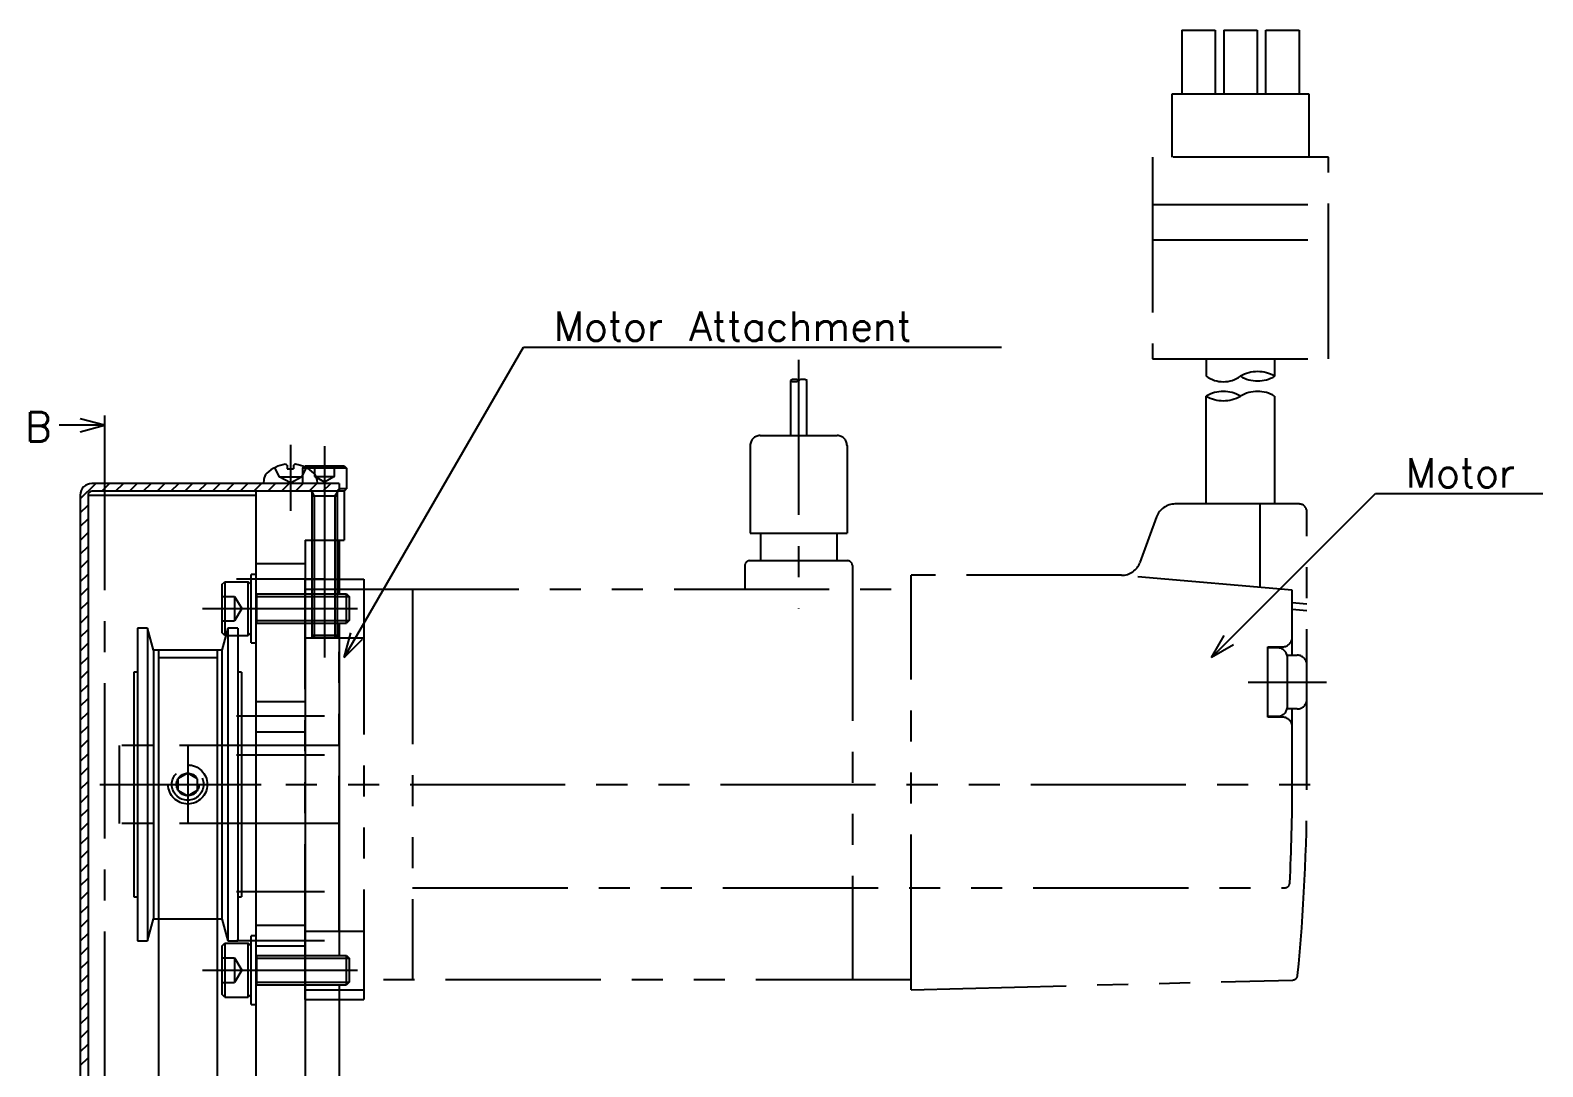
# Model space of a CAD drawing. Extents: x -2 to 451, y -8 to 279.
# Drawn here: x 187.6 to 342.4, y 173.4 to 279.5 of the extents above; entities that cross this region are included whole.
import ezdxf

# ---------------------------------------------------------------- set-up
doc = ezdxf.new("R2010")
doc.units = 0
doc.header["$LTSCALE"] = 0.5
for name, pattern in [('CENTER', [50.8, 31.75, -6.35, 6.35, -6.35]), ('DASHED', [19.05, 12.7, -6.35]), ('PHANTOM', [63.5, 31.75, -6.35, 6.35, -6.35, 6.35, -6.35])]:
    doc.linetypes.add(name, pattern=pattern)
for name, color, linetype in [('MSM_CENTER', 1, 'CENTER'), ('MSM_CONTINUOUS', 7, 'CONTINUOUS'), ('MSM_DASHED', 4, 'DASHED'), ('MSM_IMAGINARY', 6, 'PHANTOM'), ('MSM_NARROW', 5, 'CONTINUOUS'), ('MSM_PART_NUMBER', 7, 'CONTINUOUS')]:
    doc.layers.add(name, color=color, linetype=linetype)
doc.styles.get("Standard").update_dxf_attribs({"font": 'txt.shx', "height": 3, "bigfont": 'bigfont.shx'})

msp = doc.modelspace()

# ---------------------------------------------------------------- linework, layer by layer
at = {"layer": 'MSM_CENTER'}
for p, q in [((195.26, 238.06), (195.26, 90.3)), ((214.26, 237.06), (214.26, 230.3)), ((217.76, 236.9), (217.76, 215.3)), ((217.76, 223.3), (208.76, 223.3)), ((205.26, 220.3), (222.26, 220.3)), ((217.76, 209.3), (208.76, 209.3)), ((203.76, 206.3), (203.76, 198.3)), ((217.76, 205.3), (208.76, 205.3)), ((196.26, 202.3), (211.26, 202.3)), ((217.76, 191.3), (208.76, 191.3)), ((217.76, 186.3), (208.76, 186.3)), ((205.26, 183.3), (222.26, 183.3))]:
    msp.add_line(p, q, dxfattribs=at)
at = {"layer": 'MSM_CONTINUOUS'}
for p, q in [((195.26, 240.06), (195.26, 238.06)), ((213.93, 234.98), (213.95, 234.6)), ((213.95, 234.6), (214.58, 234.6)), ((214.59, 234.98), (214.58, 234.6)), ((215.67, 234.81), (215.76, 234.9)), ((215.76, 234.9), (219.76, 234.9)), ((220.01, 234.65), (215.98, 234.65)), ((219.76, 234.9), (220.01, 234.65)), ((220.01, 234.65), (220.01, 232.55)), ((219.26, 233.1), (193.96, 233.1)), ((219.76, 232.3), (193.96, 232.3)), ((210.76, 105.3), (210.76, 232.3)), ((211.55, 233.5), (211.51, 233.1)), ((216.98, 233.5), (217.01, 233.1)), ((219.26, 233.1), (219.26, 232.3)), ((220.01, 232.55), (219.26, 232.55)), ((219.76, 232.3), (220.01, 232.55)), ((219.76, 232.3), (219.76, 227.3)), ((192.76, 231.9), (192.76, 105.7)), ((193.56, 231.9), (193.56, 105.7)), ((193.56, 231.9), (210.76, 231.9)), ((215.76, 227.3), (215.76, 168.3)), ((215.76, 227.3), (219.76, 227.3)), ((216.46, 227.3), (216.46, 221.8)), ((219.06, 227.3), (219.06, 221.8)), ((219.26, 227.3), (219.26, 221.8)), ((207.26, 222.75), (207.56, 223.05)), ((207.56, 223.05), (209.96, 223.05)), ((207.56, 223.05), (207.56, 217.55)), ((210.26, 222.75), (209.96, 223.05)), ((209.96, 217.55), (209.96, 223.05)), ((210.76, 223.8), (210.26, 223.8)), ((210.26, 216.8), (210.26, 223.8)), ((207.26, 222.75), (207.26, 217.85)), ((215.76, 221.8), (219.99, 221.8)), ((219.99, 218.8), (219.99, 221.8)), ((219.99, 221.8), (220.26, 221.53)), ((220.26, 221.53), (220.26, 219.07)), ((198.62, 218.3), (198.62, 186.3)), ((199.66, 218.3), (198.62, 218.3)), ((199.66, 218.3), (199.66, 186.3)), ((200.26, 216.05), (199.66, 218.3)), ((207.86, 218.3), (207.26, 216.05)), ((207.86, 218.3), (207.86, 186.3)), ((208.9, 218.3), (207.86, 218.3)), ((208.9, 218.3), (208.9, 186.3)), ((215.76, 218.8), (219.99, 218.8)), ((216.46, 218.8), (216.46, 217.54)), ((219.06, 218.8), (219.06, 217.54)), ((219.26, 218.8), (219.26, 184.8)), ((220.26, 219.07), (219.99, 218.8)), ((207.56, 217.55), (207.26, 217.85)), ((207.56, 217.55), (207.66, 217.55)), ((208.9, 217.55), (209.96, 217.55)), ((210.26, 217.85), (209.96, 217.55)), ((210.26, 216.8), (210.76, 216.8)), ((219.06, 217.54), (216.46, 217.54)), ((216.7, 217.3), (216.46, 217.54)), ((218.82, 217.3), (216.7, 217.3)), ((218.82, 217.3), (219.06, 217.54)), ((200.26, 216.05), (200.26, 188.55)), ((207.26, 216.05), (200.26, 216.05)), ((200.76, 216.05), (200.76, 117.55)), ((206.76, 216.05), (206.76, 117.55)), ((207.26, 216.05), (207.26, 188.55)), ((198.26, 213.8), (198.26, 190.8)), ((198.62, 213.8), (198.26, 213.8)), ((209.26, 213.8), (208.9, 213.8)), ((209.26, 213.8), (209.26, 190.8)), ((198.26, 190.8), (198.62, 190.8)), ((208.9, 190.8), (209.26, 190.8)), ((199.66, 186.3), (200.26, 188.55)), ((200.26, 188.55), (200.76, 188.55)), ((206.76, 188.55), (207.26, 188.55)), ((207.26, 188.55), (207.86, 186.3)), ((198.62, 186.3), (199.66, 186.3)), ((207.26, 185.75), (207.56, 186.05)), ((207.26, 185.75), (207.26, 180.85)), ((207.56, 186.05), (209.96, 186.05)), ((207.56, 186.05), (207.56, 180.55)), ((207.86, 186.3), (208.9, 186.3)), ((210.26, 185.75), (209.96, 186.05)), ((209.96, 180.55), (209.96, 186.05)), ((210.76, 186.8), (210.26, 186.8)), ((210.26, 179.8), (210.26, 186.8)), ((215.76, 184.8), (219.99, 184.8)), ((219.99, 181.8), (219.99, 184.8)), ((219.99, 184.8), (220.26, 184.53)), ((220.26, 184.53), (220.26, 182.07)), ((215.76, 181.8), (219.99, 181.8)), ((219.26, 181.8), (219.26, 168.3)), ((220.26, 182.07), (219.99, 181.8)), ((207.56, 180.55), (207.26, 180.85)), ((207.56, 180.55), (209.96, 180.55)), ((210.26, 180.85), (209.96, 180.55)), ((210.26, 179.8), (210.76, 179.8))]:
    msp.add_line(p, q, dxfattribs=at)
at = {"layer": 'MSM_CONTINUOUS', "extrusion": (0, 0, -1)}
for p, q in [((195.26, 239.06), (190.62, 239.06)), ((195.26, 239.06), (192.76, 239.73)), ((192.76, 238.39), (195.26, 239.06))]:
    msp.add_line(p, q, dxfattribs=at)
at = {"layer": 'MSM_CONTINUOUS'}
for centre, radius, start, end in [((212.54, 233.42), 1, 133.4267, 175), ((214.26, 231.6), 3.5, 98.5396, 133.4267), ((213.73, 234.78), 0.284, 44.1872, 87.0617), ((214.8, 234.78), 0.284, 92.9383, 135.8128), ((214.26, 231.6), 3.5, 46.5733, 81.4604), ((215.98, 233.42), 1, 5, 46.5733), ((193.96, 231.9), 1.2, 90, 180), ((193.96, 231.9), 0.4, 90, 180)]:
    msp.add_arc(centre, radius, start, end, dxfattribs=at)
at = {"layer": 'MSM_DASHED'}
for p, q in [((212.65, 234.71), (213.12, 233.77)), ((214.26, 233.17), (213.12, 233.77)), ((213.12, 233.77), (215.41, 233.77)), ((214.26, 233.17), (215.41, 233.77)), ((215.87, 234.71), (215.41, 233.77)), ((215.51, 234.65), (215.67, 234.81)), ((215.51, 234.65), (215.51, 233.1)), ((215.98, 234.65), (215.51, 234.65)), ((216.76, 233.8), (216.76, 234.9)), ((216.76, 233.8), (218.76, 233.8)), ((217.76, 233.22), (216.76, 233.8)), ((217.76, 234.9), (217.76, 233.8)), ((218.76, 233.8), (217.76, 233.22)), ((218.76, 233.8), (218.76, 234.9)), ((216.46, 232.2), (216.46, 227.3)), ((219.06, 232.2), (219.06, 227.3)), ((219.06, 231.81), (216.46, 231.81)), ((216.7, 231.81), (216.7, 227.3)), ((218.82, 231.81), (218.82, 227.3)), ((210.76, 224.9), (215.76, 224.9)), ((207.26, 221.55), (208.56, 221.55)), ((208.56, 221.55), (208.56, 219.05)), ((208.56, 221.55), (209.28, 220.3)), ((210.76, 221.8), (215.76, 221.8)), ((210.76, 221.55), (210.8, 221.53)), ((210.8, 221.8), (210.8, 218.8)), ((210.8, 221.53), (215.76, 221.53)), ((207.26, 220.3), (208.56, 220.3)), ((209.28, 220.3), (208.56, 219.05)), ((207.26, 219.05), (208.56, 219.05)), ((210.76, 219.05), (210.8, 219.07)), ((210.76, 218.8), (215.76, 218.8)), ((210.8, 219.07), (215.76, 219.07)), ((207.66, 217.55), (208.9, 217.55)), ((200.76, 215.29), (206.76, 215.29)), ((210.76, 210.8), (215.76, 210.8)), ((210.76, 207.7), (215.76, 207.7)), ((209.26, 206.3), (198.26, 206.3)), ((203.76, 203.45), (202.76, 202.88)), ((202.76, 202.88), (202.76, 201.72)), ((204.76, 202.88), (203.76, 203.45)), ((204.76, 201.72), (204.76, 202.88)), ((202.76, 201.72), (203.76, 201.15)), ((203.76, 201.15), (204.76, 201.72)), ((209.26, 198.3), (198.26, 198.3)), ((200.76, 188.55), (206.76, 188.55)), ((210.76, 187.9), (215.76, 187.9)), ((210.76, 185.8), (215.76, 185.8)), ((207.26, 184.55), (208.56, 184.55)), ((208.56, 184.55), (208.56, 182.05)), ((208.56, 184.55), (209.28, 183.3)), ((210.76, 184.8), (215.76, 184.8)), ((210.76, 184.55), (210.8, 184.53)), ((210.8, 184.8), (210.8, 181.8)), ((210.8, 184.53), (215.76, 184.53)), ((207.26, 183.3), (208.56, 183.3)), ((209.28, 183.3), (208.56, 182.05)), ((207.26, 182.05), (208.56, 182.05)), ((210.76, 182.05), (210.8, 182.07)), ((210.76, 181.8), (215.76, 181.8)), ((210.8, 182.07), (215.76, 182.07))]:
    msp.add_line(p, q, dxfattribs=at)
for radius in [2, 1.62, 1.15]:
    msp.add_circle((203.76, 202.3), radius, dxfattribs=at)
for centre, start, end in [((216.36, 232.2), 0, 90), ((219.16, 232.2), 90, 180)]:
    msp.add_arc(centre, 0.1, start, end, dxfattribs=at)
at = {"layer": 'MSM_IMAGINARY'}
for p, q in [((305.46, 279.48), (308.86, 279.48)), ((305.46, 279.48), (305.46, 272.98)), ((308.86, 279.48), (308.86, 272.98)), ((309.76, 279.48), (313.16, 279.48)), ((309.76, 279.48), (309.76, 272.98)), ((313.16, 279.48), (313.16, 272.98)), ((314.06, 279.48), (317.46, 279.48)), ((314.06, 272.98), (314.06, 279.48)), ((317.46, 279.48), (317.46, 272.98)), ((304.46, 272.98), (318.46, 272.98)), ((304.46, 266.48), (304.46, 272.98)), ((318.46, 272.98), (318.46, 266.48)), ((320.46, 266.48), (302.46, 266.48)), ((302.46, 266.48), (302.46, 245.86)), ((320.46, 245.86), (320.46, 266.48)), ((302.46, 261.63), (320.46, 261.63)), ((302.46, 258.03), (320.46, 258.03)), ((266.26, 245.75), (266.26, 220.3)), ((302.46, 245.86), (320.46, 245.86)), ((307.96, 245.86), (307.96, 244.07)), ((314.96, 244.07), (314.96, 245.86)), ((265.41, 243.64), (265.41, 238)), ((267.11, 238), (267.11, 243.64)), ((307.96, 231), (307.96, 242.04)), ((314.96, 231), (314.96, 242.04)), ((261.31, 237), (261.31, 228)), ((262.31, 238), (270.21, 238)), ((271.21, 237), (271.21, 228)), ((317.46, 231), (304.76, 231)), ((313.46, 222.46), (313.46, 231)), ((302.88, 229.68), (301.18, 225.02)), ((318.26, 202.3), (318.26, 230.2)), ((261.31, 228), (271.21, 228)), ((262.36, 228), (262.36, 225.2)), ((270.16, 228), (270.16, 225.2)), ((217.76, 225.3), (217.76, 215.3)), ((260.76, 224.7), (260.76, 222.3)), ((261.26, 225.2), (271.26, 225.2)), ((271.76, 224.7), (271.76, 182.3)), ((215.76, 180.3), (215.76, 223.3)), ((215.76, 223.3), (221.76, 223.3)), ((216.46, 223.3), (216.46, 217.3)), ((216.7, 223.3), (216.7, 217.3)), ((218.82, 223.3), (218.82, 217.3)), ((219.06, 223.3), (219.06, 217.3)), ((221.76, 223.3), (221.76, 180.3)), ((277.76, 181.3), (277.76, 223.7)), ((299.3, 223.7), (277.76, 223.7)), ((316.76, 222.17), (299.3, 223.7)), ((215.76, 222.3), (221.76, 222.3)), ((221.76, 222.3), (277.76, 222.3)), ((226.76, 222.3), (226.76, 182.3)), ((316.76, 215.53), (316.76, 222.17)), ((318.26, 220.76), (316.76, 220.89)), ((318.26, 220.06), (316.76, 220.19)), ((215.76, 217.3), (221.76, 217.3)), ((219.26, 187.3), (219.26, 217.3)), ((314.26, 216.38), (315.76, 216.38)), ((314.26, 209.18), (314.26, 216.38)), ((315.26, 216.28), (314.26, 216.28)), ((316.23, 215.53), (317.26, 215.53)), ((316.26, 210.28), (316.26, 215.28)), ((312.26, 212.78), (320.26, 212.78)), ((314.26, 209.28), (315.26, 209.28)), ((315.76, 209.18), (314.26, 209.18)), ((317.26, 210.03), (316.26, 210.03)), ((316.76, 202.3), (316.76, 210.03)), ((219.26, 206.3), (196.76, 206.3)), ((196.76, 206.3), (196.76, 198.3)), ((194.76, 202.3), (320.26, 202.3)), ((219.26, 198.3), (196.76, 198.3)), ((226.76, 191.73), (316, 191.73)), ((215.76, 187.3), (221.76, 187.3)), ((215.76, 181.3), (221.76, 181.3)), ((277.76, 182.3), (221.76, 182.3)), ((277.76, 181.3), (316.82, 182.29)), ((215.76, 180.3), (221.76, 180.3))]:
    msp.add_line(p, q, dxfattribs=at)
for centre, radius, start, end in [((313.21, 241.04), 3.5, 60.0014, 120.0014), ((265.84, 242.9), 0.85, 60.0009, 119.999), ((265.84, 244.37), 0.85, 240.001, 299.999), ((266.69, 242.9), 0.85, 59.9987, 119.999), ((309.71, 246.51), 3, 234.3132, 305.6839), ((313.21, 247.1), 3.5, 240.0015, 300.0015), ((309.71, 239.01), 3.5, 60.0014, 120.1319), ((309.71, 245.07), 3.5, 239.871, 300), ((313.21, 239.01), 3.5, 60.0637, 120), ((262.31, 237), 1, 90, 180), ((270.21, 237), 1, 360, 90), ((304.76, 229), 2, 90, 160), ((317.46, 230.2), 0.8, 360, 90), ((261.26, 224.7), 0.5, 90, 180), ((271.26, 224.7), 0.5, 360, 90), ((299.3, 225.7), 2, 270, 340), ((315.76, 217.38), 1, 270, 0), ((315.26, 215.28), 1, 360, 90), ((317.26, 214.53), 1, 360, 90), ((317.26, 211.03), 1, 270, 360), ((315.26, 210.28), 1, 270, 360), ((315.76, 208.18), 1, 1.7094, 90), ((118.26, 202.3), 198.5, 357.0836, 0), ((118.26, 202.3), 200, 354.3874, 0), ((316, 192.23), 0.5, 270, 357.0836), ((316.8, 182.79), 0.5, 271.4503, 354.3874)]:
    msp.add_arc(centre, radius, start, end, dxfattribs=at)
at = {"layer": 'MSM_NARROW'}
for p, q in [((192.76, 231.51), (194.35, 233.1)), ((194.97, 232.3), (195.77, 233.1)), ((196.38, 232.3), (197.18, 233.1)), ((197.79, 232.3), (198.59, 233.1)), ((199.21, 232.3), (200.01, 233.1)), ((200.62, 232.3), (201.42, 233.1)), ((202.04, 232.3), (202.84, 233.1)), ((203.45, 232.3), (204.25, 233.1)), ((204.87, 232.3), (205.67, 233.1)), ((206.28, 232.3), (207.08, 233.1)), ((207.69, 232.3), (208.49, 233.1)), ((209.11, 232.3), (209.91, 233.1)), ((210.52, 232.3), (211.32, 233.1)), ((211.94, 232.3), (212.74, 233.1)), ((213.35, 232.3), (214.15, 233.1)), ((214.77, 232.3), (215.57, 233.1)), ((216.18, 232.3), (216.98, 233.1)), ((216.45, 232.25), (216.7, 231.81)), ((217.59, 232.3), (218.39, 233.1)), ((219.07, 232.25), (218.82, 231.81)), ((219.01, 232.3), (219.26, 232.55)), ((192.76, 230.09), (193.56, 230.89)), ((192.76, 228.68), (193.56, 229.48)), ((192.76, 227.27), (193.56, 228.07)), ((192.76, 225.85), (193.56, 226.65)), ((216.7, 227.3), (216.7, 221.8)), ((218.82, 227.3), (218.82, 221.8)), ((192.76, 224.44), (193.56, 225.24)), ((192.76, 223.02), (193.56, 223.82)), ((192.76, 221.61), (193.56, 222.41)), ((215.76, 221.53), (220.26, 221.53)), ((192.76, 220.2), (193.56, 221)), ((192.76, 218.78), (193.56, 219.58)), ((215.76, 219.07), (220.26, 219.07)), ((216.7, 218.8), (216.7, 217.3)), ((218.82, 218.8), (218.82, 217.3)), ((192.76, 217.37), (193.56, 218.17)), ((192.76, 215.95), (193.56, 216.75)), ((192.76, 214.54), (193.56, 215.34)), ((192.76, 213.12), (193.56, 213.92)), ((192.76, 211.71), (193.56, 212.51)), ((192.76, 210.3), (193.56, 211.1)), ((192.76, 208.88), (193.56, 209.68)), ((192.76, 207.47), (193.56, 208.27)), ((192.76, 206.05), (193.56, 206.85)), ((192.76, 204.64), (193.56, 205.44)), ((192.76, 203.22), (193.56, 204.02)), ((192.76, 201.81), (193.56, 202.61)), ((192.76, 200.4), (193.56, 201.2)), ((192.76, 198.98), (193.56, 199.78)), ((192.76, 197.57), (193.56, 198.37)), ((192.76, 196.15), (193.56, 196.95)), ((192.76, 194.74), (193.56, 195.54)), ((192.76, 193.33), (193.56, 194.13)), ((192.76, 191.91), (193.56, 192.71)), ((192.76, 190.5), (193.56, 191.3)), ((192.76, 189.08), (193.56, 189.88)), ((192.76, 187.67), (193.56, 188.47)), ((192.76, 186.25), (193.56, 187.05)), ((192.76, 184.84), (193.56, 185.64)), ((192.76, 183.43), (193.56, 184.23)), ((215.76, 184.53), (220.26, 184.53)), ((192.76, 182.01), (193.56, 182.81)), ((192.76, 180.6), (193.56, 181.4)), ((215.76, 182.07), (220.26, 182.07)), ((192.76, 179.18), (193.56, 179.98)), ((192.76, 177.77), (193.56, 178.57)), ((192.76, 176.35), (193.56, 177.15)), ((192.76, 174.94), (193.56, 175.74)), ((192.76, 173.53), (193.56, 174.33))]:
    msp.add_line(p, q, dxfattribs=at)
at = {"layer": 'MSM_PART_NUMBER'}
for p, q in [((219.76, 215.3), (238.1, 247.06)), ((238.1, 247.06), (287.02, 247.06)), ((308.5, 215.3), (325.26, 232.06)), ((325.26, 232.06), (342.38, 232.06)), ((219.76, 215.3), (220.43, 217.8)), ((221.59, 217.13), (219.76, 215.3)), ((308.5, 215.3), (309.79, 217.54)), ((310.74, 216.59), (308.5, 215.3))]:
    msp.add_line(p, q, dxfattribs=at)

# ---------------------------------------------------------------- texts
for s, p in [('Motor Attachment', (241.22, 247.69)), ('B', (187.14, 237.41)), ('Motor', (328.38, 232.69))]:
    msp.add_text(s, height=3, dxfattribs=at).set_placement(p)

doc.saveas('drawing.dxf')
